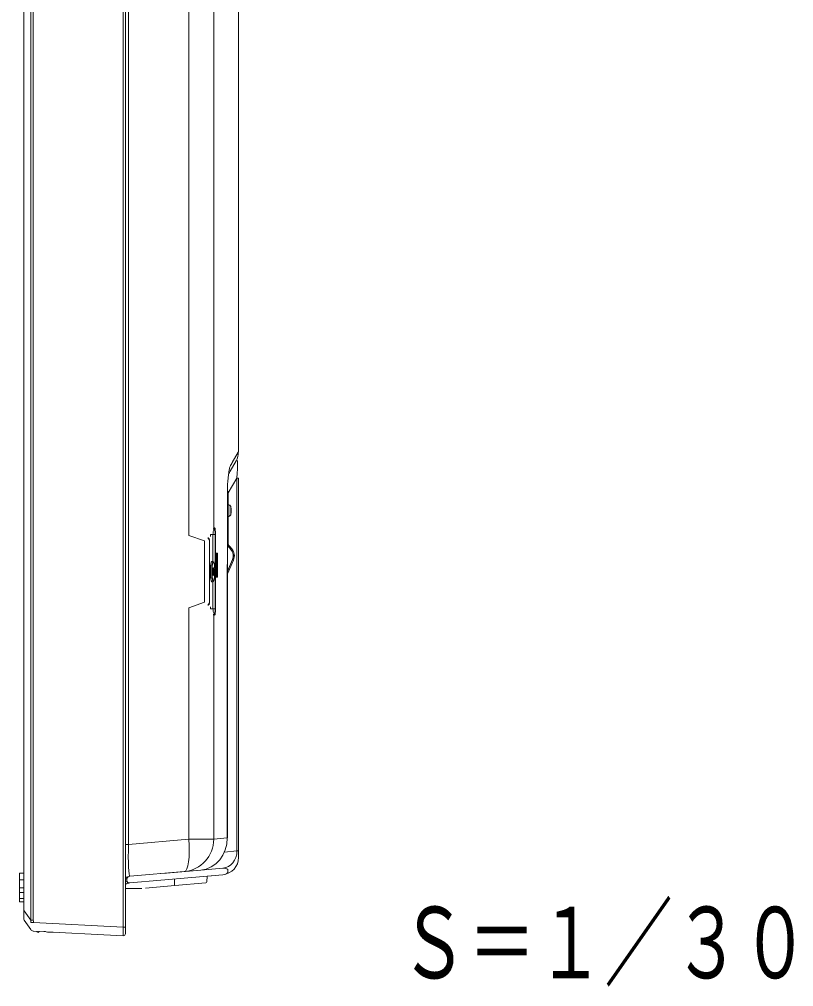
# Model space of a CAD drawing. Units: millimetres, scale not verified. Extents: x -62 to 63, y -57 to 57.
# Drawn here: x 30.67 to 42.58, y -1.41 to 13.48 of the extents above; entities that cross this region are included whole.
import ezdxf
from ezdxf.enums import TextEntityAlignment as Align

# ---------------------------------------------------------------- set-up
doc = ezdxf.new("R2010")
doc.units = ezdxf.units.MM
doc.header["$LTSCALE"] = 0.125
doc.layers.add('0-4_GAIKEI', color=1, linetype='Continuous', lineweight=18)
doc.layers.add('0-6_SUNPO', color=7, linetype='Continuous', lineweight=18)
doc.styles.add('ＭＳ ゴシック', font='')
doc.styles.get('ＭＳ ゴシック').set_extended_font_data('MS Gothic')

msp = doc.modelspace()

# ---------------------------------------------------------------- linework, layer by layer
at = {"layer": '0-4_GAIKEI', "color": 7}
for p, q in [((32.3035, 27.7439), (32.3035, -0.5894)), ((30.7379, 27.5164), (30.7379, -0.3619)), ((34.0428, 6.8217), (34.0428, 21.4795)), ((34.0047, 6.6842), (34.007, 6.6882)), ((34.0428, 6.4196), (34.0178, 6.4196)), ((34.0428, 0.5819), (34.0428, 6.4196)), ((32.3725, 0.1911), (33.799, 0.3159)), ((30.8474, -0.5289), (30.7439, -0.381)), ((32.2702, -0.6228), (30.8876, -0.5503))]:
    msp.add_line(p, q, dxfattribs=at)
at = {"layer": '0-4_GAIKEI'}
for p, q in [((30.8474, -0.3854), (30.8474, 27.5399)), ((30.8858, 27.5399), (30.8858, -0.3854)), ((32.2702, 27.6437), (32.2702, -0.4892)), ((33.6606, 5.6516), (33.6606, 21.1056)), ((34.0379, 6.8178), (33.9451, 6.657)), ((34.0428, 6.8217), (34.0379, 6.8178)), ((33.9119, 6.5234), (34.0047, 6.6842)), ((34.0178, 6.4196), (34.0178, 0.6821)), ((33.8708, 6.1896), (33.8708, 5.3123)), ((33.8734, 6.1896), (33.8708, 6.1896)), ((33.8734, 5.3123), (33.8734, 6.1896)), ((33.885, 6.1896), (33.8734, 6.1896)), ((33.8925, 6.0072), (33.8734, 6.0089)), ((33.8925, 6.0072), (33.8925, 5.9179)), ((33.8734, 5.8269), (33.8925, 5.8285)), ((33.885, 5.3954), (33.885, 5.8279)), ((33.8925, 5.9179), (33.8925, 5.8285)), ((33.609, 5.5517), (33.609, 5.5212)), ((33.609, 5.5517), (33.6125, 5.5517)), ((33.6125, 5.5212), (33.609, 5.5212)), ((33.6562, 5.635), (33.6704, 5.635)), ((33.6748, 5.6516), (33.6606, 5.6516)), ((33.6887, 5.5517), (33.682, 5.5517)), ((33.6887, 4.4079), (33.6887, 5.5517)), ((33.5869, 5.4679), (33.5917, 5.4678)), ((33.5917, 5.4678), (33.5944, 5.4679)), ((33.5944, 4.4917), (33.5944, 5.4679)), ((33.9391, 5.3309), (33.8734, 5.4093)), ((33.9257, 5.3196), (33.8734, 5.3819)), ((34.0428, 4.5528), (34.0428, 5.4517)), ((33.6929, 4.913), (33.6929, 5.2469)), ((33.7045, 5.2149), (33.6929, 5.1948)), ((33.6952, 5.2636), (33.717, 5.2636)), ((33.7045, 5.2469), (33.7193, 5.2469)), ((33.7045, 5.2469), (33.7045, 4.913)), ((33.7193, 5.2469), (33.7193, 4.913)), ((33.8734, 5.3123), (33.8708, 5.3123)), ((33.9384, 5.3303), (33.9391, 5.3309)), ((33.6519, 5.135), (33.6321, 5.135)), ((33.7045, 5.2009), (33.6929, 5.1808)), ((33.6929, 5.107), (33.7045, 5.1271)), ((33.7045, 5.0937), (33.6929, 5.0736)), ((33.6929, 5.0613), (33.7045, 5.0814)), ((33.8721, 4.9884), (33.9483, 5.1642)), ((33.9636, 5.1576), (33.8721, 4.9465)), ((33.8721, 4.9442), (33.9644, 5.1572)), ((33.9636, 5.1576), (33.9483, 5.1642)), ((33.9636, 5.1576), (33.9644, 5.1572)), ((33.6929, 4.9389), (33.7045, 4.959)), ((33.7045, 4.913), (33.7193, 4.913)), ((33.8695, 4.9961), (33.8695, 0.8814)), ((33.8695, 4.9961), (33.8721, 4.9961)), ((33.6321, 4.8246), (33.6519, 4.8246)), ((33.717, 4.8963), (33.6952, 4.8963)), ((33.609, 4.4384), (33.609, 4.4079)), ((33.609, 4.4384), (33.6125, 4.4384)), ((33.609, 4.4079), (33.6125, 4.4079)), ((33.6483, 4.4079), (33.682, 4.4079)), ((33.6704, 4.3246), (33.6562, 4.3246)), ((33.6887, 4.4079), (33.682, 4.4079)), ((33.6606, 0.8632), (33.6606, 4.308)), ((33.6606, 4.308), (33.6748, 4.308)), ((34.0428, 0.7056), (34.0428, 2.0731)), ((33.2774, 0.8632), (32.3495, 0.782)), ((33.2774, 0.8632), (33.6606, 0.8632)), ((33.8695, 0.8814), (33.6606, 0.8632)), ((34.0178, 0.6821), (33.8285, 0.6655)), ((34.0428, 0.6821), (34.0178, 0.6821)), ((30.6711, 0.3414), (30.7379, 0.3414)), ((30.6711, 0.3414), (30.6711, 0.2364)), ((32.3725, 0.2912), (33.2084, 0.3643)), ((32.8443, 0.3325), (32.9318, 0.3401)), ((33.2084, 0.3643), (33.4626, 0.3866)), ((33.559, 0.2949), (33.6272, 0.3008)), ((33.8797, 0.3954), (33.8797, 0.3506)), ((30.6711, 0.2364), (30.6711, 0.115)), ((30.6711, 0.2364), (30.7379, 0.2364)), ((32.322, 0.2143), (32.322, 0.2591)), ((33.0596, 0.1636), (33.061, 0.1478)), ((33.0597, 0.1636), (33.0597, 0.2512)), ((33.5389, 0.1897), (33.061, 0.1478)), ((33.5588, 0.2948), (33.5541, 0.2054)), ((30.6711, 0.115), (30.7379, 0.115)), ((30.6711, 0.115), (30.6711, 0.0438)), ((30.6711, 0.0438), (30.6711, -0.051)), ((30.6711, 0.0438), (30.7379, 0.0438)), ((32.553, 0.106), (32.3035, 0.106)), ((33.061, 0.1478), (32.6112, 0.1085)), ((30.6711, -0.051), (30.7379, -0.051)), ((30.6711, -0.051), (30.7379, -0.051)), ((30.6711, -0.051), (30.6711, -0.051)), ((30.6711, -0.051), (30.6711, -0.1031)), ((30.6711, -0.1031), (30.7379, -0.1031)), ((30.6711, -0.1034), (30.7379, -0.1034)), ((30.7379, -0.2375), (30.7439, -0.2375)), ((30.7439, -0.2375), (30.8474, -0.3854)), ((30.8474, -0.3854), (30.8858, -0.3854)), ((30.8876, -0.417), (32.2702, -0.4894)), ((30.8876, -0.5503), (30.8858, -0.5502)), ((30.9582, -0.5707), (30.9516, -0.5704)), ((31.1051, -0.5688), (31.105, -0.5617)), ((31.1886, -0.5696), (31.1051, -0.5688)), ((31.1886, -0.5661), (31.1886, -0.5696)), ((32.2702, -0.6228), (32.2702, -0.6228))]:
    msp.add_line(p, q, dxfattribs=at)
for points in [[(32.3035, 0.782), (32.3495, 0.782), (32.3495, 22.3819)], [(33.5178, 21.9822), (33.5178, 21.3056), (33.2774, 21.2208), (33.2774, 5.5365), (33.5178, 5.4517), (33.5178, 4.5079), (33.2774, 4.4232), (33.2774, 0.8632)], [(33.885, 6.0078), (33.885, 6.1896), (34.0178, 6.4196)], [(33.9216, 5.9833), (33.9216, 5.9179), (33.9216, 5.8524)], [(33.6125, 5.5212), (33.6125, 5.5517), (33.6483, 5.5517), (33.6483, 5.135)], [(33.6483, 5.5517), (33.682, 5.5517), (33.682, 4.4079)], [(33.8734, 5.4079), (33.9384, 5.3303), (33.9257, 5.3196)], [(33.8695, 0.8814), (33.8721, 0.8814), (33.8721, 4.9961)], [(33.6483, 4.8246), (33.6483, 4.4079), (33.6125, 4.4079), (33.6125, 4.4384)], [(33.5944, 4.4917), (33.5917, 4.4918), (33.5869, 4.4917)], [(34.0428, 0.5819), (34.0428, 0.6821), (34.0428, 0.7056)], [(32.9318, 0.3401), (33.4626, 0.3866), (33.799, 0.416)], [(30.6711, -0.1031), (30.6711, -0.1031), (30.6711, -0.1034)], [(31.0743, -0.5601), (31.0495, -0.5601), (31.0487, -0.5587)], [(32.2702, -0.6228), (32.2702, -0.4892), (32.3035, -0.4892)]]:
    msp.add_lwpolyline(points, dxfattribs=at)
for centre, radius, start, end in [((34.7546, 6.1896), 0.9347, 150, 154.12778), ((33.8896, 5.9739), 0.0334, 16.25703, 85), ((33.6973, 5.9179), 0.2337, 0, 16.25703), ((33.8896, 5.8618), 0.0334, 275, 343.74297), ((33.6973, 5.9179), 0.2337, 343.74297, 0), ((33.6646, 6.079), 0.5881, 260.56348, 261.0435), ((33.5837, 5.5462), 0.0493, 257.73513, 261.72474), ((1486.1783, -0.8582), 1452.3206, 179.75657, 179.76904), ((781.1081, 2.0819), 747.2417, 179.75231, 179.77655), ((33.8113, 5.2236), 0.1493, 336.56505, 40), ((33.8113, 5.2236), 0.166, 336.56505, 40), ((33.8113, 5.2236), 0.1669, 336.56505, 40), ((33.6647, 3.8801), 0.5886, 98.95669, 99.43633), ((33.5837, 4.4134), 0.0494, 98.27604, 102.26408), ((32.387, 0.1249), 0.1669, 95, 120), ((33.5374, 0.2063), 0.0167, 274.99999, 356.95841), ((30.9524, -0.5537), 0.0167, 177, 267), ((30.9591, -0.554), 0.0167, 267, 357)]:
    msp.add_arc(centre, radius, start, end, dxfattribs=at)
at = {"layer": '0-4_GAIKEI', "color": 7}
for centre, radius, start, end in [((33.7757, 0.5819), 0.2671, 275, 0), ((32.387, 0.0248), 0.1669, 95, 120), ((30.7713, -0.3619), 0.0334, 180, 214.97839), ((30.8884, -0.5002), 0.0501, 214.97839, 267), ((32.2702, -0.5894), 0.0334, 270, 0)]:
    msp.add_arc(centre, radius, start, end, dxfattribs=at)
for centre, major_axis, ratio, start_param, end_param in [((33.7734, 6.8178), (-0.2313, 0.1335), 0.962693, 3.1415927, 3.6818092), ((33.7757, 4.9523), (0.2401, 1.7441), 0.04207, 5.7178219, 6.3861068)]:
    msp.add_ellipse(centre, major_axis=major_axis, ratio=ratio, start_param=start_param, end_param=end_param, dxfattribs=at)
at = {"layer": '0-4_GAIKEI'}
for centre, major_axis, ratio, start_param, end_param in [((33.9298, 6.1896), (0, 0.4243), 0.139173, 0.27946, 0.5703536), ((34.1083, 5.0703), (-0.1628, 1.5657), 0.111652, 0.3278119, 0.5819055), ((34.4901, 6.1896), (-0.5782, 0.3338), 0.731317, 0, 0.0772368), ((33.9298, 6.1896), (0, 0.4243), 0.139173, 1.1360676, 1.5707963), ((33.6118, 6.3683), (-0.2665, 0.0172), 0.417066, 3.1416404, 3.295324), ((34.4901, 6.1896), (-0.5782, 0.3338), 0.731317, 0.5870483, 0.6682849), ((33.8136, 5.5517), (0, 0.1669), 0.990268, 1.0484815, 1.5707963), ((33.6275, 5.6516), (0, 0.0334), 0.990268, 4.1900742, 4.712389), ((33.6417, 5.6516), (0, 0.0334), 0.990268, 4.1900742, 4.712389), ((33.6704, 5.5517), (0, 0.0833), 0.139173, 4.712389, 6.2831853), ((33.6748, 5.5517), (0, 0.0999), 0.139173, 4.712389, 6.2831853), ((33.5564, 5.4679), (0.003, 0.0333), 0.914851, 4.7940178, 5.9829391), ((33.5614, 5.4679), (-0.0123, 0.031), 0.98876, 4.3382772, 5.4217817), ((33.6952, 5.2469), (0, 0.0167), 0.139173, 0, 1.5707963), ((33.7021, 5.2469), (0, 0.0167), 0.139173, 4.712389, 6.2831853), ((33.717, 5.2469), (0, 0.0167), 0.139173, 4.712389, 6.2831853), ((33.6288, 4.9798), (0, 0.1519), 0.139173, 0.7114082, 2.4392039), ((33.6321, 4.9798), (0, -0.1552), 0.139173, 3.1415927, 6.2831853), ((33.6519, 4.9798), (0, 0.1552), 0.139173, 6.2831853, 9.4250192), ((33.6553, 4.9798), (0, 0.1519), 0.139173, 0.5162406, 2.6342386), ((33.6553, 4.9798), (0, 0.1519), 0.139173, 0, 0.5162406), ((33.6553, 4.9798), (0, 0.1519), 0.139173, 5.6200703, 6.2831853), ((33.6553, 4.9798), (0, 0.1519), 0.139173, 3.8944849, 5.6200703), ((33.6553, 4.9798), (0, -0.0601), 0.139173, 3.1415927, 6.2831853), ((33.6553, 4.9798), (0, 0.0601), 0.139173, 3.1415927, 6.2831853), ((34.3112, 4.6446), (-0.5912, 0.3413), 0.731317, 0.0677071, 0.1286492), ((33.6952, 4.913), (0, 0.0167), 0.139173, 1.5707963, 3.1415927), ((33.7021, 4.913), (0, 0.0167), 0.139173, 3.1415927, 4.712389), ((33.717, 4.913), (0, 0.0167), 0.139173, 3.1415927, 4.712389), ((33.6553, 4.9798), (0, 0.1519), 0.139173, 2.6342386, 3.8944849), ((33.5564, 4.4917), (-0.003, 0.0333), 0.914851, 3.4418388, 4.6307602), ((33.5614, 4.4917), (0.0123, 0.031), 0.98876, 4.0029962, 5.0865007), ((33.8136, 4.4079), (0, 0.1669), 0.990268, 1.5707963, 2.0931111), ((33.6275, 4.308), (0, 0.0334), 0.990268, 4.712389, 5.2347038), ((33.6704, 4.4079), (0, 0.0833), 0.139173, 3.1415927, 4.712389), ((33.6417, 4.308), (0, 0.0334), 0.990268, 4.712389, 5.2347038), ((33.6748, 4.4079), (0, 0.0999), 0.139173, 3.1415927, 4.712389), ((32.387, 0.7951), (0.0149, 0.5039), 0.073704, 1.5990485, 3.1502378), ((33.1647, 0.8632), (-0.0436, 0.4988), 0.224138, 3.1415927, 4.6927819), ((33.1647, 0.8632), (-0.0436, 0.4988), 0.990195, 3.1415927, 4.6259739), ((33.4237, 0.8858), (-0.0209, 0.5004), 0.889863, 3.1820608, 4.666442), ((33.7757, 0.6821), (-0.0233, 0.266), 0.905689, 3.1415927, 4.6333167), ((33.7757, 0.1459), (0.0632, 0.2673), 0.667155, 6.0417092, 6.5003197), ((33.7757, 0.5819), (-0.0233, 0.266), 0.705758, 3.1415927, 3.6002031), ((32.387, 0.1145), (0.1669, 0), 0.94024, 1.9707781, 2.0943951), ((32.387, 0.0698), (-0.1669, 0), 0.94024, 5.1123708, 5.2359878), ((32.387, 0.0244), (-0.0124, 0.2669), 0.44051, 0.0179359, 0.4765464), ((32.387, 0.4604), (0.0233, 0.2694), 0.430362, 2.7583594, 3.2169699), ((31.1422, -0.5135), (-0.2183, 0.2864), 0.694634, 0.6774935, 0.796224), ((30.8902, -0.417), (0.0498, 0.0055), 0.00575, 1.6228398, 2.6090479), ((31.1396, -0.5135), (-0.1968, 0.2628), 0.609477, 0.6831971, 0.8019276), ((31.1422, -0.5135), (0.2953, 0.0139), 0.090892, 3.0802265, 3.198957), ((29.7223, -0.4961), (-2.5479, 0), 0.052408, 3.1402231, 3.1415927)]:
    msp.add_ellipse(centre, major_axis=major_axis, ratio=ratio, start_param=start_param, end_param=end_param, dxfattribs=at)

# ---------------------------------------------------------------- texts
at = {"layer": '0-6_SUNPO', "style": 'ＭＳ ゴシック', "width": 0.7}
msp.add_text('Ｓ＝１／３０', height=1.1, dxfattribs=at).set_placement((36.5187, -1.6072), align=Align.BOTTOM_LEFT)

doc.saveas('drawing.dxf')
